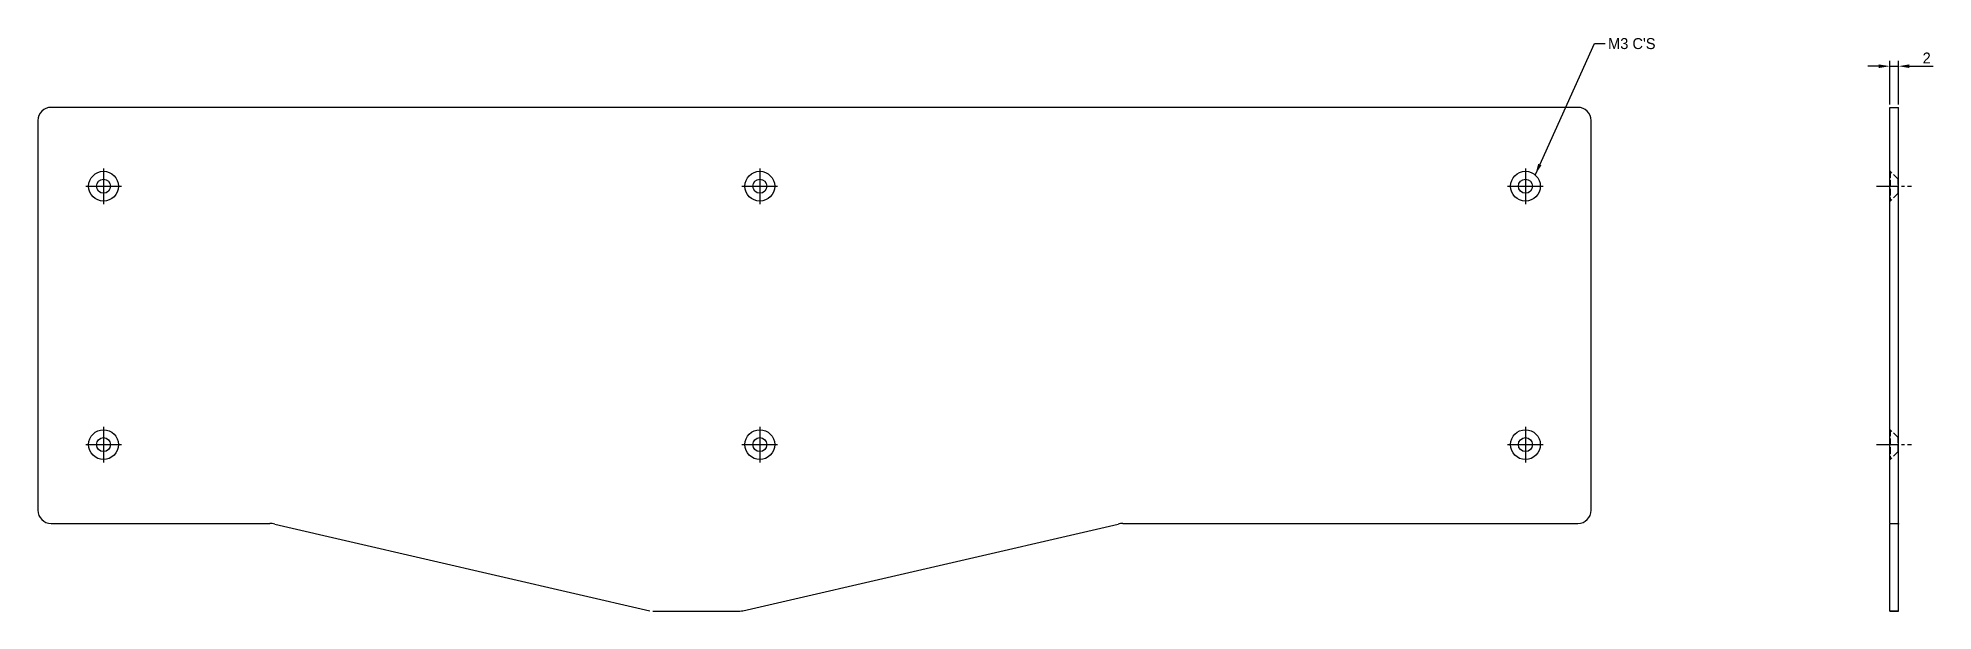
# Model space of a CAD drawing. Header units: millimetres. Extents: x 267 to 701, y 112 to 243.
import ezdxf

# ---------------------------------------------------------------- set-up
doc = ezdxf.new("R2010")
doc.units = ezdxf.units.MM
for name, pattern in [('1PX1', [33, 30, -1, 1, -1]), ('1PX3', [7.1, 5, -0.7, 0.7, -0.7]), ('HX1', [4, 3, -1])]:
    doc.linetypes.add(name, pattern=pattern)
for name, color, linetype in [('GH1', 3, 'HX1'), ('MC1', 6, '1PX1'), ('MC3', 6, '1PX3')]:
    doc.layers.add(name, color=color, linetype=linetype)
doc.dimstyles.new('ISO-25', dxfattribs={"dimtxt": 2.5, "dimasz": 2.5, "dimexe": 1.25, "dimexo": 0.625, "dimtad": 1, "dimdsep": 46, "dimtxsty": 'Standard', "dimcen": 2.5, "dimadec": 0, "dimazin": 0, "dimtfac": 1, "dimtmove": 0, "dimatfit": 3, "dimfxl": 1, "dimarcsym": 0})

# ---------------------------------------------------------------- blocks, each defined once
blk = doc.blocks.new('*D28')
at = {"color": 0, "lineweight": -2}
for p, q in [((688.16, 236.5), (685.66, 236.5)), ((690.66, 227.72), (690.66, 237.75)), ((690.66, 236.5), (692.66, 236.5)), ((692.66, 227.72), (692.66, 237.75)), ((695.16, 236.5), (700.57, 236.5))]:
    blk.add_line(p, q, dxfattribs=at)
at = {"color": 0}
for points in [[(688.16, 236.91), (688.16, 236.08), (690.66, 236.5)], [(695.16, 236.91), (695.16, 236.08), (692.66, 236.5)]]:
    blk.add_solid(points, dxfattribs=at)
at = {"layer": 'Defpoints', "color": 0}
for p in [(692.66, 236.5), (690.66, 227.1), (692.66, 227.1)]:
    blk.add_point(p, dxfattribs=at)
at = {"color": 0, "insert": (699.11, 238.37), "char_height": 2.5, "attachment_point": 5}
blk.add_mtext('2', dxfattribs=at)

msp = doc.modelspace()

# ---------------------------------------------------------------- linework, layer by layer
at = {"color": 7, "linetype": 'Continuous', "lineweight": 25}
for p, q in [((619.398, 227.097), (270.398, 227.097)), ((690.656, 224.097), (690.656, 227.097)), ((690.656, 227.097), (692.656, 227.097)), ((692.656, 224.097), (692.656, 227.097)), ((267.398, 224.097), (267.398, 135.097)), ((622.398, 135.097), (622.398, 224.097)), ((690.656, 135.097), (690.656, 224.097)), ((692.656, 135.097), (692.656, 224.097)), ((690.656, 132.097), (690.656, 135.097)), ((692.656, 132.097), (692.656, 135.097)), ((270.398, 132.097), (320.398, 132.097)), ((321.523, 131.969), (407.264, 112.174)), ((428.532, 112.174), (514.273, 131.969)), ((515.398, 132.097), (619.398, 132.097)), ((690.656, 132.097), (692.656, 132.097)), ((690.656, 132.097), (690.656, 131.969)), ((690.656, 112.174), (690.656, 131.969)), ((692.656, 132.097), (692.656, 131.969)), ((692.656, 112.174), (692.656, 131.969)), ((407.939, 112.097), (427.857, 112.097)), ((690.656, 112.174), (692.656, 112.174)), ((690.656, 112.097), (690.656, 112.174)), ((690.656, 112.097), (692.656, 112.097)), ((692.656, 112.097), (692.656, 112.174))]:
    msp.add_line(p, q, dxfattribs=at)
for centre, radius in [((282.398, 209.097), 3.4), ((432.398, 209.097), 3.4), ((607.398, 209.097), 3.4), ((282.398, 209.097), 1.6), ((432.398, 209.097), 1.6), ((607.398, 209.097), 1.6), ((282.398, 150.097), 3.4), ((282.398, 150.097), 1.6), ((432.398, 150.097), 3.4), ((432.398, 150.097), 1.6), ((607.398, 150.097), 3.4), ((607.398, 150.097), 1.6)]:
    msp.add_circle(centre, radius, dxfattribs=at)
for centre, radius, start, end in [((270.398, 224.097), 3, 90, 180), ((619.398, 224.097), 3, 0, 90), ((270.398, 135.097), 3, 180, 270), ((619.398, 135.097), 3, 270, 0), ((320.398, 127.097), 5, 77, 90), ((515.398, 127.097), 5, 90, 103), ((427.857, 115.097), 3, 270, 283)]:
    msp.add_arc(centre, radius, start, end, dxfattribs=at)
at = {"layer": 'GH1', "ltscale": 0.5}
for p, q in [((690.656, 212.497), (690.756, 212.497)), ((692.556, 210.697), (690.756, 212.497)), ((690.756, 212.497), (690.756, 205.697)), ((692.556, 207.497), (692.556, 210.697)), ((692.556, 210.697), (692.656, 210.697)), ((690.656, 205.697), (690.756, 205.697)), ((692.556, 207.497), (690.756, 205.697)), ((692.556, 207.497), (692.656, 207.497)), ((690.656, 153.497), (690.756, 153.497)), ((690.756, 153.497), (690.756, 146.697)), ((692.556, 151.697), (690.756, 153.497)), ((692.556, 151.697), (692.656, 151.697)), ((692.556, 148.497), (692.556, 151.697)), ((692.556, 148.497), (690.756, 146.697)), ((692.556, 148.497), (692.656, 148.497)), ((690.656, 146.697), (690.756, 146.697))]:
    msp.add_line(p, q, dxfattribs=at)
at = {"layer": 'MC1'}
for p, q in [((282.398, 213.177), (282.398, 205.017)), ((432.398, 213.177), (432.398, 205.017)), ((607.398, 213.177), (607.398, 205.017)), ((278.318, 209.097), (286.478, 209.097)), ((428.318, 209.097), (436.478, 209.097)), ((603.318, 209.097), (611.478, 209.097)), ((282.398, 154.177), (282.398, 146.017)), ((432.398, 154.177), (432.398, 146.017)), ((607.398, 154.177), (607.398, 146.017)), ((278.318, 150.097), (286.478, 150.097)), ((428.318, 150.097), (436.478, 150.097)), ((603.318, 150.097), (611.478, 150.097))]:
    msp.add_line(p, q, dxfattribs=at)
at = {"layer": 'MC3'}
for p, q in [((687.656, 209.097), (695.656, 209.097)), ((687.656, 150.097), (695.656, 150.097))]:
    msp.add_line(p, q, dxfattribs=at)

# ---------------------------------------------------------------- texts
at = {"insert": (626.278, 242.913), "char_height": 2.5, "attachment_point": 1}
msp.add_mtext("M3 C'S", dxfattribs=at)

# ---------------------------------------------------------------- dimensions: what is measured, and where the dimension line sits
dim = msp.add_linear_dim(base=(692.656, 236.497), p1=(690.656, 227.097), p2=(692.656, 227.097), dimstyle='ISO-25')
dim.commit()
dim.dimension.update_dxf_attribs({"geometry": '*D28', "text_midpoint": (699.114, 238.372)})

# ---------------------------------------------------------------- leaders
at = {"annotation_type": 0, "has_hookline": 1, "hookline_direction": 0, "text_width": 12.917}
msp.add_leader([(609.662, 211.774), (623.153, 241.663), (625.653, 241.663)], dimstyle='ISO-25', override={"dimgap": 0.625, "dimtad": 0}, dxfattribs=at)

doc.saveas('drawing.dxf')
